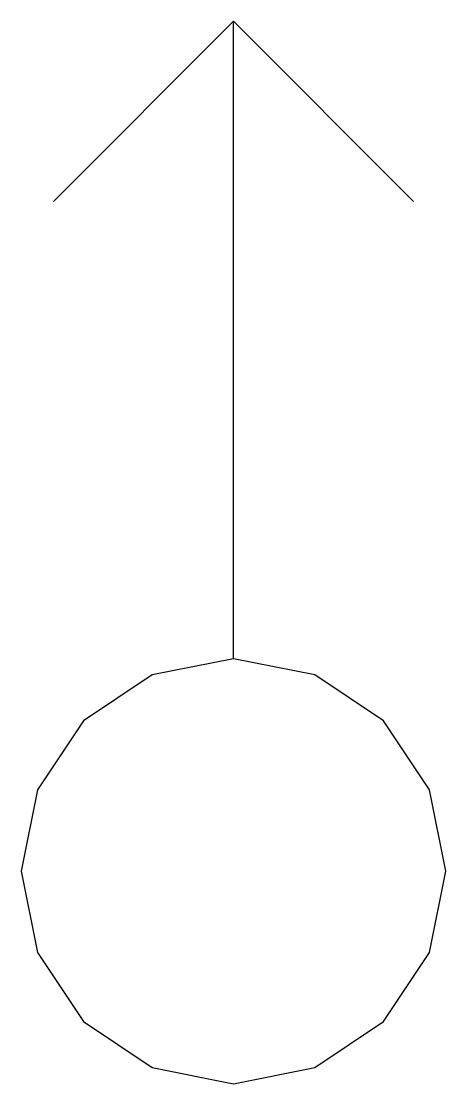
# Model space of a CAD drawing. Header units: millimetres. Extents: x -0.25 to 0.25, y -0.25 to 1.
import ezdxf

# ---------------------------------------------------------------- set-up
doc = ezdxf.new("R2010")
doc.units = ezdxf.units.MM

msp = doc.modelspace()

# ---------------------------------------------------------------- linework, layer by layer
at = {"color": 3, "true_color": 0x00ff00}
for p, q in [((0, 1), (-0.2121, 0.7879)), ((0, 0.25), (0, 1)), ((0, 1), (0.2121, 0.7879))]:
    msp.add_line(p, q, dxfattribs=at)
msp.add_lwpolyline([(0.25, 0), (0.231, 0.0957), (0.1768, 0.1768), (0.0957, 0.231), (0, 0.25), (-0.0957, 0.231), (-0.1768, 0.1768), (-0.231, 0.0957), (-0.25, 0), (-0.231, -0.0957), (-0.1768, -0.1768), (-0.0957, -0.231), (0, -0.25), (0.0957, -0.231), (0.1768, -0.1768), (0.231, -0.0957), (0.25, 0)], dxfattribs=at)

doc.saveas('drawing.dxf')
